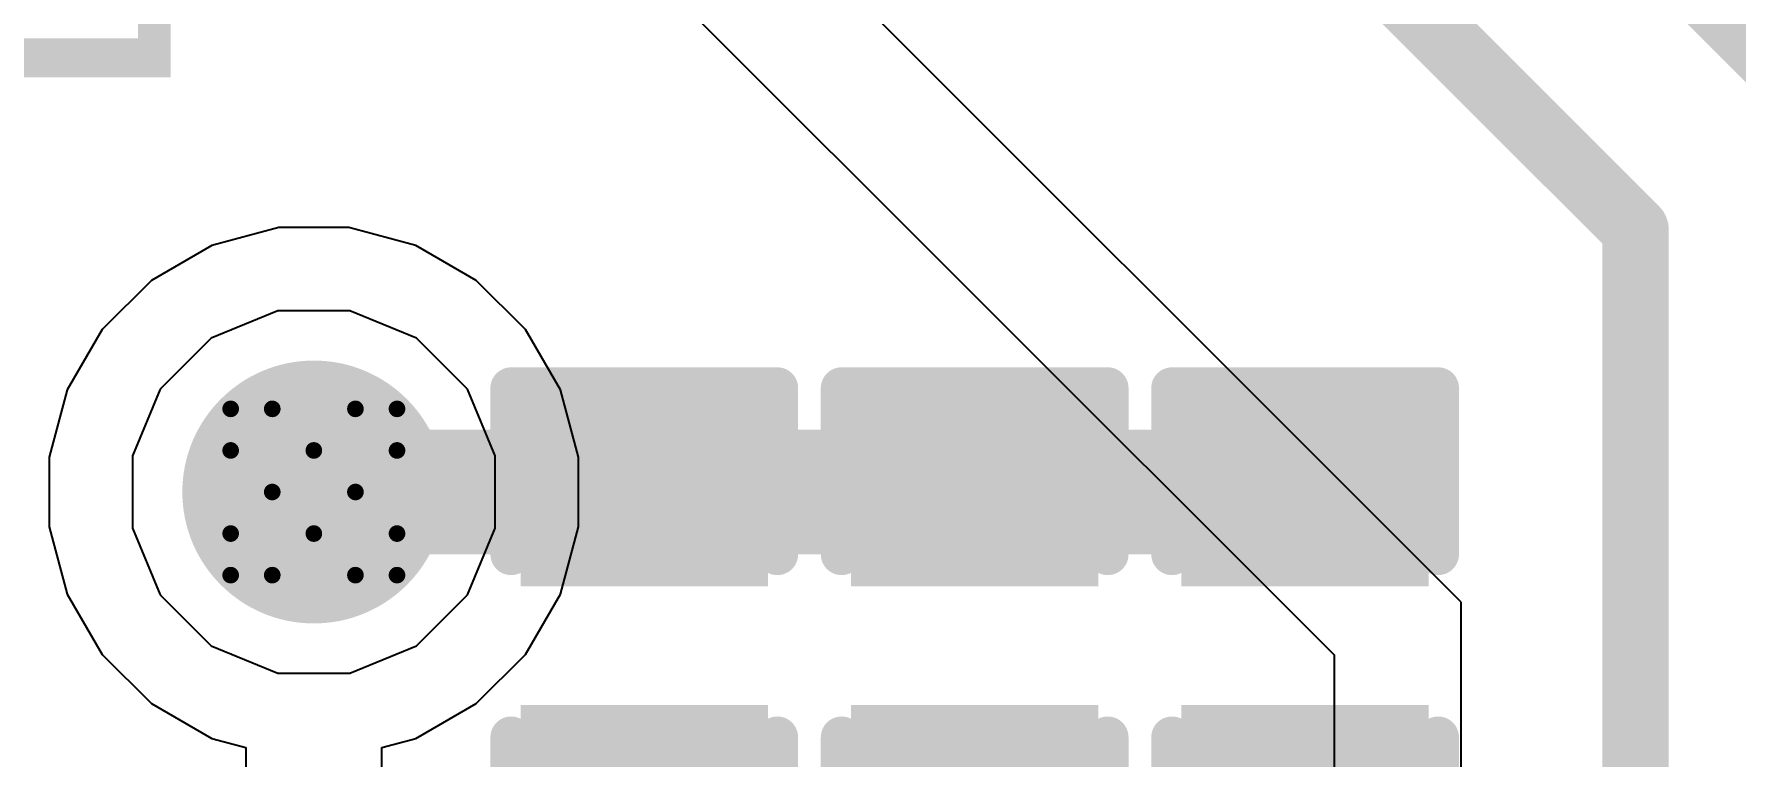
# Model space of a CAD drawing. Header units: inches. Extents: x 0 to 5379, y 0 to 5429.
# Drawn here: x 225.85 to 231.04, y 98.21 to 100.42 of the extents above; entities that cross this region are included whole.
import ezdxf

# ---------------------------------------------------------------- set-up
doc = ezdxf.new("R2010")
doc.units = ezdxf.units.IN
for name, color, linetype in [('Bottom Layer', 5, 'Continuous'), ('Bottom Solder', 6, 'Continuous'), ('Drill Drawing', 1, 'Continuous'), ('GND01', 16, 'Continuous'), ('GND02', 76, 'Continuous'), ('PWR', 156, 'Continuous'), ('SIG 01', 90, 'Continuous'), ('Top Layer', 1, 'Continuous'), ('Top Overlay', 2, 'Continuous'), ('Top Paste', 8, 'Continuous'), ('Top Solder', 216, 'Continuous'), ('Via Holes', 16, 'Continuous')]:
    doc.layers.add(name, color=color, linetype=linetype)
doc.styles.add('Arial', font='', dxfattribs={"height": 0.2})
doc.styles.get('Arial').set_extended_font_data('Arial')

# ---------------------------------------------------------------- blocks, each defined once
blk = doc.blocks.new('C___0402_1003')
at = {"layer": 'Top Layer'}
for points in [[(-0.6985, -0.3175), (-0.6985, 0.3175), (-0.2413, 0.3175), (-0.2413, -0.3175)], [(0.2413, -0.3175), (0.2413, 0.3175), (0.6985, 0.3175), (0.6985, -0.3175)]]:
    blk.add_hatch(color=1, dxfattribs=at).paths.add_polyline_path(points)
at = {"layer": 'Top Paste'}
for points in [[(-0.6985, -0.3175), (-0.6985, 0.3175), (-0.2413, 0.3175), (-0.2413, -0.3175)], [(0.2413, -0.3175), (0.2413, 0.3175), (0.6985, 0.3175), (0.6985, -0.3175)]]:
    blk.add_hatch(color=8, dxfattribs=at).paths.add_polyline_path(points)
at = {"layer": 'Top Solder'}
for points in [[(-0.7585, -0.3775), (-0.7585, 0.3775), (-0.1813, 0.3775), (-0.1813, -0.3775)], [(0.1813, -0.3775), (0.1813, 0.3775), (0.7585, 0.3775), (0.7585, -0.3775)]]:
    blk.add_hatch(color=216, dxfattribs=at).paths.add_polyline_path(points)
at = {"layer": 'Top Overlay'}
for points in [[(-0.7874, -0.4064, 0.127, 0.127, 0), (-0.7874, 0.4064, 0.127, 0.127, 0)], [(-0.2794, 0.4064, 0.127, 0.127, 0), (-0.7874, 0.4064, 0.127, 0.127, 0)], [(0.7874, 0.4064, 0.127, 0.127, 0), (0.2794, 0.4064, 0.127, 0.127, 0)], [(0.7874, -0.4064, 0.127, 0.127, 0), (0.7874, 0.4064, 0.127, 0.127, 0)], [(-0.2794, -0.4064, 0.127, 0.127, 0), (-0.7874, -0.4064, 0.127, 0.127, 0)], [(0.7874, -0.4064, 0.127, 0.127, 0), (0.2794, -0.4064, 0.127, 0.127, 0)]]:
    blk.add_lwpolyline(points, format="xyseb", dxfattribs=at)
for points in [[(-0.8191, 0.4064, 0.0635, 0.0635, 1), (-0.7556, 0.4064, 0.0635, 0.0635, 1)], [(-0.8191, 0.4064, 0.0635, 0.0635, 1), (-0.7556, 0.4064, 0.0635, 0.0635, 1)], [(-0.3111, 0.4064, 0.0635, 0.0635, 1), (-0.2477, 0.4064, 0.0635, 0.0635, 1)], [(0.2477, 0.4064, 0.0635, 0.0635, 1), (0.3111, 0.4064, 0.0635, 0.0635, 1)], [(0.7556, 0.4064, 0.0635, 0.0635, 1), (0.8191, 0.4064, 0.0635, 0.0635, 1)], [(0.7556, 0.4064, 0.0635, 0.0635, 1), (0.8191, 0.4064, 0.0635, 0.0635, 1)], [(-0.8191, -0.4064, 0.0635, 0.0635, 1), (-0.7556, -0.4064, 0.0635, 0.0635, 1)], [(-0.8191, -0.4064, 0.0635, 0.0635, 1), (-0.7556, -0.4064, 0.0635, 0.0635, 1)], [(-0.3111, -0.4064, 0.0635, 0.0635, 1), (-0.2477, -0.4064, 0.0635, 0.0635, 1)], [(0.2477, -0.4064, 0.0635, 0.0635, 1), (0.3111, -0.4064, 0.0635, 0.0635, 1)], [(0.7556, -0.4064, 0.0635, 0.0635, 1), (0.8191, -0.4064, 0.0635, 0.0635, 1)], [(0.7556, -0.4064, 0.0635, 0.0635, 1), (0.8191, -0.4064, 0.0635, 0.0635, 1)]]:
    blk.add_lwpolyline(points, format="xyseb", close=True, dxfattribs=at)
blk = doc.blocks.new('C___0402_1004')
at = {"layer": 'Top Layer'}
for points in [[(-0.6985, -0.3175), (-0.6985, 0.3175), (-0.2413, 0.3175), (-0.2413, -0.3175)], [(0.2413, -0.3175), (0.2413, 0.3175), (0.6985, 0.3175), (0.6985, -0.3175)]]:
    blk.add_hatch(color=1, dxfattribs=at).paths.add_polyline_path(points)
at = {"layer": 'Top Paste'}
for points in [[(-0.6985, -0.3175), (-0.6985, 0.3175), (-0.2413, 0.3175), (-0.2413, -0.3175)], [(0.2413, -0.3175), (0.2413, 0.3175), (0.6985, 0.3175), (0.6985, -0.3175)]]:
    blk.add_hatch(color=8, dxfattribs=at).paths.add_polyline_path(points)
at = {"layer": 'Top Solder'}
for points in [[(-0.7585, -0.3775), (-0.7585, 0.3775), (-0.1813, 0.3775), (-0.1813, -0.3775)], [(0.1813, -0.3775), (0.1813, 0.3775), (0.7585, 0.3775), (0.7585, -0.3775)]]:
    blk.add_hatch(color=216, dxfattribs=at).paths.add_polyline_path(points)
at = {"layer": 'Top Overlay'}
for points in [[(-0.7874, -0.4064, 0.127, 0.127, 0), (-0.7874, 0.4064, 0.127, 0.127, 0)], [(-0.2794, 0.4064, 0.127, 0.127, 0), (-0.7874, 0.4064, 0.127, 0.127, 0)], [(0.7874, 0.4064, 0.127, 0.127, 0), (0.2794, 0.4064, 0.127, 0.127, 0)], [(0.7874, -0.4064, 0.127, 0.127, 0), (0.7874, 0.4064, 0.127, 0.127, 0)], [(-0.2794, -0.4064, 0.127, 0.127, 0), (-0.7874, -0.4064, 0.127, 0.127, 0)], [(0.7874, -0.4064, 0.127, 0.127, 0), (0.2794, -0.4064, 0.127, 0.127, 0)]]:
    blk.add_lwpolyline(points, format="xyseb", dxfattribs=at)
for points in [[(-0.8191, 0.4064, 0.0635, 0.0635, 1), (-0.7556, 0.4064, 0.0635, 0.0635, 1)], [(-0.8191, 0.4064, 0.0635, 0.0635, 1), (-0.7556, 0.4064, 0.0635, 0.0635, 1)], [(-0.3111, 0.4064, 0.0635, 0.0635, 1), (-0.2477, 0.4064, 0.0635, 0.0635, 1)], [(0.2477, 0.4064, 0.0635, 0.0635, 1), (0.3111, 0.4064, 0.0635, 0.0635, 1)], [(0.7556, 0.4064, 0.0635, 0.0635, 1), (0.8191, 0.4064, 0.0635, 0.0635, 1)], [(0.7556, 0.4064, 0.0635, 0.0635, 1), (0.8191, 0.4064, 0.0635, 0.0635, 1)], [(-0.8191, -0.4064, 0.0635, 0.0635, 1), (-0.7556, -0.4064, 0.0635, 0.0635, 1)], [(-0.8191, -0.4064, 0.0635, 0.0635, 1), (-0.7556, -0.4064, 0.0635, 0.0635, 1)], [(-0.3111, -0.4064, 0.0635, 0.0635, 1), (-0.2477, -0.4064, 0.0635, 0.0635, 1)], [(0.2477, -0.4064, 0.0635, 0.0635, 1), (0.3111, -0.4064, 0.0635, 0.0635, 1)], [(0.7556, -0.4064, 0.0635, 0.0635, 1), (0.8191, -0.4064, 0.0635, 0.0635, 1)], [(0.7556, -0.4064, 0.0635, 0.0635, 1), (0.8191, -0.4064, 0.0635, 0.0635, 1)]]:
    blk.add_lwpolyline(points, format="xyseb", close=True, dxfattribs=at)
blk = doc.blocks.new('C___0402_1005')
at = {"layer": 'Top Layer'}
for points in [[(-0.6985, -0.3175), (-0.6985, 0.3175), (-0.2413, 0.3175), (-0.2413, -0.3175)], [(0.2413, -0.3175), (0.2413, 0.3175), (0.6985, 0.3175), (0.6985, -0.3175)]]:
    blk.add_hatch(color=1, dxfattribs=at).paths.add_polyline_path(points)
at = {"layer": 'Top Paste'}
for points in [[(-0.6985, -0.3175), (-0.6985, 0.3175), (-0.2413, 0.3175), (-0.2413, -0.3175)], [(0.2413, -0.3175), (0.2413, 0.3175), (0.6985, 0.3175), (0.6985, -0.3175)]]:
    blk.add_hatch(color=8, dxfattribs=at).paths.add_polyline_path(points)
at = {"layer": 'Top Solder'}
for points in [[(-0.7585, -0.3775), (-0.7585, 0.3775), (-0.1813, 0.3775), (-0.1813, -0.3775)], [(0.1813, -0.3775), (0.1813, 0.3775), (0.7585, 0.3775), (0.7585, -0.3775)]]:
    blk.add_hatch(color=216, dxfattribs=at).paths.add_polyline_path(points)
at = {"layer": 'Top Overlay'}
for points in [[(-0.7874, -0.4064, 0.127, 0.127, 0), (-0.7874, 0.4064, 0.127, 0.127, 0)], [(-0.2794, 0.4064, 0.127, 0.127, 0), (-0.7874, 0.4064, 0.127, 0.127, 0)], [(0.7874, 0.4064, 0.127, 0.127, 0), (0.2794, 0.4064, 0.127, 0.127, 0)], [(0.7874, -0.4064, 0.127, 0.127, 0), (0.7874, 0.4064, 0.127, 0.127, 0)], [(-0.2794, -0.4064, 0.127, 0.127, 0), (-0.7874, -0.4064, 0.127, 0.127, 0)], [(0.7874, -0.4064, 0.127, 0.127, 0), (0.2794, -0.4064, 0.127, 0.127, 0)]]:
    blk.add_lwpolyline(points, format="xyseb", dxfattribs=at)
for points in [[(-0.8191, 0.4064, 0.0635, 0.0635, 1), (-0.7556, 0.4064, 0.0635, 0.0635, 1)], [(-0.8191, 0.4064, 0.0635, 0.0635, 1), (-0.7556, 0.4064, 0.0635, 0.0635, 1)], [(-0.3111, 0.4064, 0.0635, 0.0635, 1), (-0.2477, 0.4064, 0.0635, 0.0635, 1)], [(0.2477, 0.4064, 0.0635, 0.0635, 1), (0.3111, 0.4064, 0.0635, 0.0635, 1)], [(0.7556, 0.4064, 0.0635, 0.0635, 1), (0.8191, 0.4064, 0.0635, 0.0635, 1)], [(0.7556, 0.4064, 0.0635, 0.0635, 1), (0.8191, 0.4064, 0.0635, 0.0635, 1)], [(-0.8191, -0.4064, 0.0635, 0.0635, 1), (-0.7556, -0.4064, 0.0635, 0.0635, 1)], [(-0.8191, -0.4064, 0.0635, 0.0635, 1), (-0.7556, -0.4064, 0.0635, 0.0635, 1)], [(-0.3111, -0.4064, 0.0635, 0.0635, 1), (-0.2477, -0.4064, 0.0635, 0.0635, 1)], [(0.2477, -0.4064, 0.0635, 0.0635, 1), (0.3111, -0.4064, 0.0635, 0.0635, 1)], [(0.7556, -0.4064, 0.0635, 0.0635, 1), (0.8191, -0.4064, 0.0635, 0.0635, 1)], [(0.7556, -0.4064, 0.0635, 0.0635, 1), (0.8191, -0.4064, 0.0635, 0.0635, 1)]]:
    blk.add_lwpolyline(points, format="xyseb", close=True, dxfattribs=at)

msp = doc.modelspace()

# ---------------------------------------------------------------- hatches: boundary and pattern name
at = {"layer": 'Bottom Layer'}
h = msp.add_hatch(color=5, dxfattribs=at)
edge = h.paths.add_edge_path()
edge.add_arc((226.7007, 99.0158), 0.3, 0, 360)
at = {"layer": 'Bottom Solder'}
h = msp.add_hatch(color=6, dxfattribs=at)
edge = h.paths.add_edge_path()
edge.add_arc((226.7007, 99.0158), 0.4016, 0, 360)
at = {"layer": 'GND01'}
h = msp.add_hatch(color=16, dxfattribs=at)
edge = h.paths.add_edge_path()
edge.add_arc((226.7007, 99.0158), 0.3, 0, 360)
at = {"layer": 'GND02'}
h = msp.add_hatch(color=76, dxfattribs=at)
edge = h.paths.add_edge_path()
edge.add_arc((226.7007, 99.0158), 0.3, 0, 360)
at = {"layer": 'PWR'}
h = msp.add_hatch(color=156, dxfattribs=at)
edge = h.paths.add_edge_path()
edge.add_arc((226.7007, 99.0158), 0.3, 0, 360)
at = {"layer": 'SIG 01'}
h = msp.add_hatch(color=90, dxfattribs=at)
edge = h.paths.add_edge_path()
edge.add_arc((226.7007, 99.0158), 0.3, 0, 360)
at = {"layer": 'Top Layer'}
h = msp.add_hatch(color=1, dxfattribs=at)
edge = h.paths.add_edge_path()
edge.add_arc((226.7007, 99.0158), 0.3, 0, 360)
at = {"layer": 'Top Solder'}
h = msp.add_hatch(color=216, dxfattribs=at)
edge = h.paths.add_edge_path()
edge.add_arc((226.7007, 99.0158), 0.4016, 0, 360)
at = {"layer": 'Via Holes'}
h = msp.add_hatch(color=7, dxfattribs=at)
edge = h.paths.add_edge_path()
edge.add_arc((226.7007, 99.0158), 0.15, 0, 360)

# ---------------------------------------------------------------- linework, layer by layer
at = {"layer": 'Bottom Layer'}
for p, q in [((226.5943, 99.8238), (226.3888, 99.7687)), ((226.8071, 99.8238), (226.5943, 99.8238)), ((227.0126, 99.7687), (226.8071, 99.8238)), ((226.3888, 99.7687), (226.2046, 99.6624)), ((227.1968, 99.6624), (227.0126, 99.7687)), ((226.2046, 99.6624), (226.0541, 99.5119)), ((227.3472, 99.5119), (227.1968, 99.6624)), ((226.0541, 99.5119), (225.9478, 99.3277)), ((227.4536, 99.3277), (227.3472, 99.5119)), ((225.9478, 99.3277), (225.8927, 99.1222)), ((227.5087, 99.1222), (227.4536, 99.3277)), ((225.8927, 99.1222), (225.8927, 98.9094)), ((227.5087, 98.9094), (227.5087, 99.1222)), ((225.8927, 98.9094), (225.9478, 98.7039)), ((227.4536, 98.7039), (227.5087, 98.9094)), ((225.9478, 98.7039), (226.0541, 98.5197)), ((227.3472, 98.5197), (227.4536, 98.7039)), ((226.0541, 98.5197), (226.2046, 98.3692)), ((227.1968, 98.3692), (227.3472, 98.5197)), ((226.2046, 98.3692), (226.3888, 98.2629)), ((227.0126, 98.2629), (227.1968, 98.3692)), ((226.3888, 98.2629), (226.4933, 98.2349)), ((226.4933, 98.2349), (226.4933, 98.0508)), ((226.9081, 98.2349), (227.0126, 98.2629)), ((226.9081, 98.0508), (226.9081, 98.2349))]:
    msp.add_line(p, q, dxfattribs=at)
at = {"layer": 'Drill Drawing'}
for points in [[(226.4467, 99.1428, 0.0508, 0.0508, 0), (226.4467, 99.2698, 0.0508, 0.0508, 0)], [(226.4467, 99.2698, 0.0508, 0.0508, 0), (226.5737, 99.2698, 0.0508, 0.0508, 0)], [(226.5737, 99.2698, 0.0508, 0.0508, 0), (226.7007, 99.1428, 0.0508, 0.0508, 0)], [(226.7007, 99.1428, 0.0508, 0.0508, 0), (226.8277, 99.2698, 0.0508, 0.0508, 0)], [(226.8277, 99.2698, 0.0508, 0.0508, 0), (226.9547, 99.2698, 0.0508, 0.0508, 0)], [(226.9547, 99.1428, 0.0508, 0.0508, 0), (226.9547, 99.2698, 0.0508, 0.0508, 0)], [(226.4467, 99.1428, 0.0508, 0.0508, 0), (226.5737, 99.0158, 0.0508, 0.0508, 0)], [(226.8277, 99.0158, 0.0508, 0.0508, 0), (226.9547, 99.1428, 0.0508, 0.0508, 0)], [(226.4467, 98.8888, 0.0508, 0.0508, 0), (226.5737, 99.0158, 0.0508, 0.0508, 0)], [(226.8277, 99.0158, 0.0508, 0.0508, 0), (226.9547, 98.8888, 0.0508, 0.0508, 0)], [(226.4467, 98.7618, 0.0508, 0.0508, 0), (226.4467, 98.8888, 0.0508, 0.0508, 0)], [(226.5737, 98.7618, 0.0508, 0.0508, 0), (226.7007, 98.8888, 0.0508, 0.0508, 0)], [(226.7007, 98.8888, 0.0508, 0.0508, 0), (226.8277, 98.7618, 0.0508, 0.0508, 0)], [(226.9547, 98.7618, 0.0508, 0.0508, 0), (226.9547, 98.8888, 0.0508, 0.0508, 0)], [(226.4467, 98.7618, 0.0508, 0.0508, 0), (226.5737, 98.7618, 0.0508, 0.0508, 0)], [(226.8277, 98.7618, 0.0508, 0.0508, 0), (226.9547, 98.7618, 0.0508, 0.0508, 0)]]:
    msp.add_lwpolyline(points, format="xyseb", dxfattribs=at)
for points in [[(226.434, 99.2698, 0.0254, 0.0254, 1), (226.4594, 99.2698, 0.0254, 0.0254, 1)], [(226.434, 99.2698, 0.0254, 0.0254, 1), (226.4594, 99.2698, 0.0254, 0.0254, 1)], [(226.561, 99.2698, 0.0254, 0.0254, 1), (226.5864, 99.2698, 0.0254, 0.0254, 1)], [(226.561, 99.2698, 0.0254, 0.0254, 1), (226.5864, 99.2698, 0.0254, 0.0254, 1)], [(226.815, 99.2698, 0.0254, 0.0254, 1), (226.8404, 99.2698, 0.0254, 0.0254, 1)], [(226.815, 99.2698, 0.0254, 0.0254, 1), (226.8404, 99.2698, 0.0254, 0.0254, 1)], [(226.942, 99.2698, 0.0254, 0.0254, 1), (226.9674, 99.2698, 0.0254, 0.0254, 1)], [(226.942, 99.2698, 0.0254, 0.0254, 1), (226.9674, 99.2698, 0.0254, 0.0254, 1)], [(226.434, 99.1428, 0.0254, 0.0254, 1), (226.4594, 99.1428, 0.0254, 0.0254, 1)], [(226.434, 99.1428, 0.0254, 0.0254, 1), (226.4594, 99.1428, 0.0254, 0.0254, 1)], [(226.688, 99.1428, 0.0254, 0.0254, 1), (226.7134, 99.1428, 0.0254, 0.0254, 1)], [(226.688, 99.1428, 0.0254, 0.0254, 1), (226.7134, 99.1428, 0.0254, 0.0254, 1)], [(226.942, 99.1428, 0.0254, 0.0254, 1), (226.9674, 99.1428, 0.0254, 0.0254, 1)], [(226.942, 99.1428, 0.0254, 0.0254, 1), (226.9674, 99.1428, 0.0254, 0.0254, 1)], [(226.561, 99.0158, 0.0254, 0.0254, 1), (226.5864, 99.0158, 0.0254, 0.0254, 1)], [(226.561, 99.0158, 0.0254, 0.0254, 1), (226.5864, 99.0158, 0.0254, 0.0254, 1)], [(226.815, 99.0158, 0.0254, 0.0254, 1), (226.8404, 99.0158, 0.0254, 0.0254, 1)], [(226.815, 99.0158, 0.0254, 0.0254, 1), (226.8404, 99.0158, 0.0254, 0.0254, 1)], [(226.434, 98.8888, 0.0254, 0.0254, 1), (226.4594, 98.8888, 0.0254, 0.0254, 1)], [(226.434, 98.8888, 0.0254, 0.0254, 1), (226.4594, 98.8888, 0.0254, 0.0254, 1)], [(226.688, 98.8888, 0.0254, 0.0254, 1), (226.7134, 98.8888, 0.0254, 0.0254, 1)], [(226.688, 98.8888, 0.0254, 0.0254, 1), (226.7134, 98.8888, 0.0254, 0.0254, 1)], [(226.942, 98.8888, 0.0254, 0.0254, 1), (226.9674, 98.8888, 0.0254, 0.0254, 1)], [(226.942, 98.8888, 0.0254, 0.0254, 1), (226.9674, 98.8888, 0.0254, 0.0254, 1)], [(226.434, 98.7618, 0.0254, 0.0254, 1), (226.4594, 98.7618, 0.0254, 0.0254, 1)], [(226.434, 98.7618, 0.0254, 0.0254, 1), (226.4594, 98.7618, 0.0254, 0.0254, 1)], [(226.561, 98.7618, 0.0254, 0.0254, 1), (226.5864, 98.7618, 0.0254, 0.0254, 1)], [(226.561, 98.7618, 0.0254, 0.0254, 1), (226.5864, 98.7618, 0.0254, 0.0254, 1)], [(226.815, 98.7618, 0.0254, 0.0254, 1), (226.8404, 98.7618, 0.0254, 0.0254, 1)], [(226.815, 98.7618, 0.0254, 0.0254, 1), (226.8404, 98.7618, 0.0254, 0.0254, 1)], [(226.942, 98.7618, 0.0254, 0.0254, 1), (226.9674, 98.7618, 0.0254, 0.0254, 1)], [(226.942, 98.7618, 0.0254, 0.0254, 1), (226.9674, 98.7618, 0.0254, 0.0254, 1)]]:
    msp.add_lwpolyline(points, format="xyseb", close=True, dxfattribs=at)
at = {"layer": 'PWR'}
for p, q in [((226.5905, 99.5698), (226.3869, 99.4855)), ((226.8109, 99.5698), (226.5905, 99.5698)), ((227.0145, 99.4855), (226.8109, 99.5698)), ((226.3869, 99.4855), (226.231, 99.3296)), ((227.1703, 99.3296), (227.0145, 99.4855)), ((226.231, 99.3296), (226.1467, 99.126)), ((227.2547, 99.126), (227.1703, 99.3296)), ((226.1467, 99.126), (226.1467, 98.9056)), ((227.2547, 98.9056), (227.2547, 99.126)), ((226.1467, 98.9056), (226.231, 98.702)), ((227.1703, 98.702), (227.2547, 98.9056)), ((226.231, 98.702), (226.3869, 98.5461)), ((227.0145, 98.5461), (227.1703, 98.702)), ((226.3869, 98.5461), (226.5905, 98.4618)), ((226.8109, 98.4618), (227.0145, 98.5461)), ((226.5905, 98.4618), (226.8109, 98.4618))]:
    msp.add_line(p, q, dxfattribs=at)
at = {"layer": 'SIG 01'}
for p, q in [((229.9912, 98.8927), (226.6997, 102.1842)), ((226.5388, 101.7957), (229.7165, 98.618)), ((230.2049, 98.679), (229.9912, 98.8927)), ((230.2049, 97.7222), (230.2049, 98.679)), ((229.7165, 98.618), (229.8164, 98.5181)), ((229.8164, 98.5181), (229.8164, 97.9585))]:
    msp.add_line(p, q, dxfattribs=at)
at = {"layer": 'Top Layer'}
for points in [[(230.3297, 101.1554, 0.2032, 0.2032, 0), (231.746, 99.739, 0.2032, 0.2032, 0)], [(229.7151, 100.8388, 0.2032, 0.2032, 0), (230.737, 99.8169, 0.2032, 0.2032, 0)], [(230.737, 96.5012, 0.2032, 0.2032, 0), (230.737, 99.8169, 0.2032, 0.2032, 0)], [(226.7007, 99.0158, 0.381, 0.381, 0), (227.7098, 99.0158, 0.381, 0.381, 0)], [(227.7098, 99.0158, 0.381, 0.381, 0), (228.7188, 99.0158, 0.381, 0.381, 0)], [(228.7188, 99.0158, 0.381, 0.381, 0), (229.7279, 99.0158, 0.381, 0.381, 0)]]:
    msp.add_lwpolyline(points, format="xyseb", dxfattribs=at)
for points in [[(230.6862, 99.8169, 0.1016, 0.1016, 1), (230.7878, 99.8169, 0.1016, 0.1016, 1)], [(230.6862, 99.8169, 0.1016, 0.1016, 1), (230.7878, 99.8169, 0.1016, 0.1016, 1)], [(226.6054, 99.0158, 0.1905, 0.1905, 1), (226.7959, 99.0158, 0.1905, 0.1905, 1)], [(227.6145, 99.0158, 0.1905, 0.1905, 1), (227.805, 99.0158, 0.1905, 0.1905, 1)], [(227.6145, 99.0158, 0.1905, 0.1905, 1), (227.805, 99.0158, 0.1905, 0.1905, 1)], [(228.6236, 99.0158, 0.1905, 0.1905, 1), (228.8141, 99.0158, 0.1905, 0.1905, 1)], [(228.6236, 99.0158, 0.1905, 0.1905, 1), (228.8141, 99.0158, 0.1905, 0.1905, 1)], [(229.6326, 99.0158, 0.1905, 0.1905, 1), (229.8231, 99.0158, 0.1905, 0.1905, 1)]]:
    msp.add_lwpolyline(points, format="xyseb", close=True, dxfattribs=at)

# ---------------------------------------------------------------- block references
at = {"rotation": 270}
for name, p in [('C___0402_1005', (227.7098, 98.5459)), ('C___0402_1004', (228.7188, 98.5459)), ('C___0402_1003', (229.7279, 98.5459))]:
    msp.add_blockref(name, p, dxfattribs=at)

# ---------------------------------------------------------------- texts
at = {"layer": 'Top Overlay', "style": 'Arial'}
msp.add_text('D36', height=0.9144, rotation=90, dxfattribs=at).set_placement((226.2631, 100.178))

doc.saveas('drawing.dxf')
